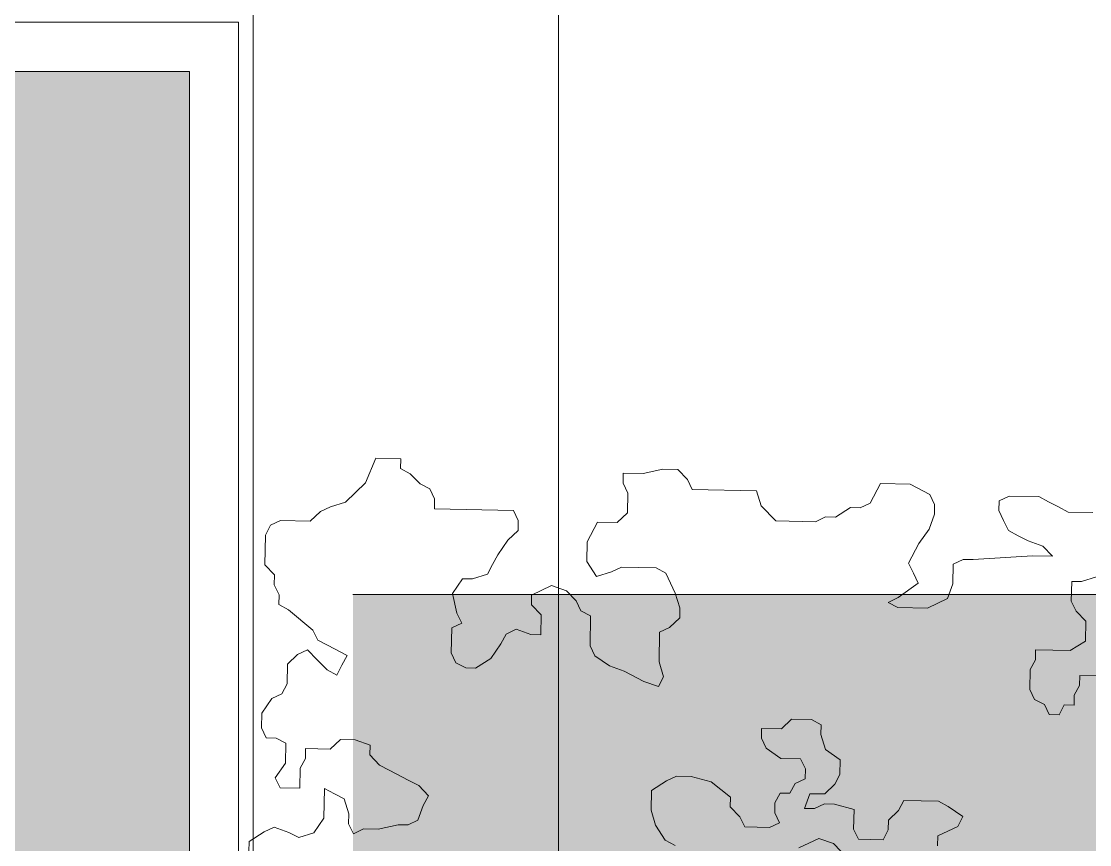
# Model space of a CAD drawing. Header units: metres. Extents: x -44 to 358, y -286 to 66.
# Drawn here: x 200.043 to 201.433, y 28.212 to 29.283 of the extents above; entities that cross this region are included whole.
import ezdxf

# ---------------------------------------------------------------- set-up
doc = ezdxf.new("R2010")
doc.units = ezdxf.units.M
doc.header["$LTSCALE"] = 0.3
for name, color, linetype, lineweight in [('arbustos', 95, 'Continuous', 0), ('EL0', 7, 'Continuous', 15), ('EL1', 150, 'Continuous', 13)]:
    doc.layers.add(name, color=color, linetype=linetype, lineweight=lineweight)
doc.layers.add('palmas', color=7, linetype='Continuous', lineweight=0, true_color=0x98b285)

# ---------------------------------------------------------------- blocks, each defined once
blk = doc.blocks.new('cay11')
at = {"layer": 'palmas'}
for points in [[(1584.3, 43.6), (1526.2, 14.5), (1482.5, 29), (1438.9, 72.6)], [(1177.3, 29), (1177.3, 0), (1148.2, -14.5), (1119.2, -29), (1104.6, -58.1), (1148.2, -87.1), (1177.3, -101.6), (1279.1, -101.6), (1293.6, -72.6), (1322.7, -43.6), (1322.7, -14.5), (1337.2, 14.5), (1409.9, 14.5), (1424.4, -14.5), (1424.4, -72.6), (1482.5, -87.1), (1511.6, -87.1), (1540.7, -72.6), (1569.8, -72.6), (1555.2, -116.2), (1511.6, -116.2), (1482.5, -145.2), (1468, -174.2), (1468, -217.8), (1511.6, -246.8), (1526.2, -290.4), (1526.2, -319.4), (1555.2, -334), (1613.4, -334), (1642.4, -304.9), (1700.6, -304.9), (1700.6, -275.9), (1686, -246.8), (1642.4, -217.8), (1584.3, -217.8), (1569.8, -188.8), (1569.8, -159.7), (1598.8, -145.2), (1613.4, -116.2), (1642.4, -116.2), (1657, -87.1), (1657, -58.1), (1642.4, -29), (1671.5, -14.5), (1744.2, -14.5), (1758.7, -43.6), (1787.8, -72.6), (1787.8, -101.6), (1845.9, -145.2), (1904.1, -159.7), (1947.7, -159.7), (1976.7, -145.2), (2020.3, -116.2), (2020.3, -58.1), (2005.8, -14.5), (1976.7, 29), (1947.7, 43.6)], [(3197.6, 87.1), (3197.6, 58.1), (3154, 29), (3125, 14.5), (3081.4, 29), (3052.3, 43.6), (3008.7, 29), (2979.6, -14.5), (2979.6, -101.6), (2950.6, -87.1), (2921.5, -72.6), (2907, -29), (2907, 0), (2892.4, 29), (2863.3, 14.5), (2819.7, 14.5), (2761.6, 0), (2732.5, 0), (2703.5, -14.5), (2688.9, -58.1), (2674.4, -87.1), (2703.5, -116.2), (2732.5, -130.7), (2790.7, -159.7), (2819.7, -174.2), (2848.8, -203.3), (2848.8, -232.3), (2892.4, -246.8), (2936, -246.8), (2965.1, -217.8), (3037.8, -217.8), (3037.8, -188.8), (3052.3, -159.7), (3052.3, -101.6), (3110.4, -101.6), (3125, -130.7), (3095.9, -174.2), (3095.9, -232.3), (3125, -246.8), (3154, -246.8), (3168.6, -275.9), (3168.6, -319.4), (3139.5, -363), (3110.4, -377.5), (3095.9, -406.6), (3095.9, -464.6), (3066.8, -493.7), (3037.8, -508.2), (3008.7, -479.2), (2979.6, -450.1), (2950.6, -435.6), (2936, -464.6), (2921.5, -493.7), (2979.6, -522.7), (3008.7, -537.2), (3023.2, -566.3), (3095.9, -624.4), (3125, -638.9), (3125, -667.9), (3139.5, -697), (3139.5, -726), (3168.6, -755), (3168.6, -842.2), (3154, -871.2), (3125, -885.7), (3037.8, -885.7), (3008.7, -914.8), (2979.6, -929.3), (2936, -943.8), (2877.9, -1001.9), (2848.8, -1074.5), (2776.1, -1074.5), (2776.1, -1045.4), (2747.1, -1030.9), (2718, -1001.9), (2688.9, -987.4), (2674.4, -958.3), (2674.4, -929.3), (2441.8, -929.3), (2427.3, -900.2), (2427.3, -871.2), (2456.4, -842.2), (2485.4, -798.6), (2500, -769.6), (2514.5, -740.5), (2558.1, -726), (2587.2, -726), (2616.3, -682.4), (2601.7, -624.4), (2587.2, -595.3), (2616.3, -580.8), (2616.3, -508.2), (2601.7, -479.2), (2572.7, -464.6), (2543.6, -464.6), (2500, -493.7), (2470.9, -537.2), (2456.4, -566.3), (2427.3, -580.8), (2383.7, -566.3), (2354.6, -566.3), (2354.6, -624.4), (2383.7, -653.4), (2383.7, -682.4), (2325.6, -711.5), (2282, -697), (2252.9, -667.9), (2238.4, -638.9), (2209.3, -624.4), (2209.3, -537.2), (2194.7, -508.2), (2151.1, -479.2), (2107.5, -464.6), (2049.4, -435.6), (2005.8, -421.1), (1991.3, -450.1), (2005.8, -493.7), (2005.8, -580.8), (1976.7, -595.3), (1947.7, -624.4), (1947.7, -653.4), (1962.2, -697), (1976.7, -726), (1991.3, -755), (2020.3, -769.6), (2122.1, -769.6), (2151.1, -755), (2194.7, -740.5), (2223.8, -784.1), (2223.8, -842.2), (2194.7, -900.2), (2136.6, -900.2), (2107.5, -929.3), (2107.5, -987.4), (2122.1, -1016.4), (2122.1, -1045.4), (2063.9, -1045.4), (2005.8, -1060), (1962.2, -1060), (1933.1, -1030.9), (1918.6, -1001.9), (1729.6, -1001.9), (1715.1, -958.3), (1671.5, -914.8), (1555.2, -914.8), (1526.2, -929.3), (1497.1, -929.3), (1453.5, -958.3), (1424.4, -958.3), (1395.3, -972.8), (1366.3, -1030.9), (1279.1, -1030.9), (1220.9, -1001.9), (1206.4, -972.8), (1206.4, -943.8), (1220.9, -900.2), (1250, -856.7), (1279.1, -798.6), (1264.5, -769.6), (1250, -740.5), (1308.1, -697), (1337.2, -682.4), (1308.1, -667.9), (1220.9, -667.9), (1162.8, -697), (1148.2, -740.5), (1148.2, -798.6), (1119.2, -813.1), (1090.1, -813.1), (915.7, -827.6), (857.6, -827.6), (886.6, -856.7), (930.2, -871.2), (959.3, -885.7), (988.4, -900.2), (1002.9, -929.3), (1017.4, -958.3), (1017.4, -987.4), (988.4, -1001.9), (901.2, -1001.9), (872.1, -987.4), (843, -972.8), (813.9, -958.3), (741.3, -958.3)], [(726.7, -769.6), (770.3, -755), (799.4, -755), (799.4, -697), (784.9, -667.9), (755.8, -638.9), (755.8, -580.8), (799.4, -551.8), (901.2, -551.8), (901.2, -522.7), (915.7, -493.7), (915.7, -435.6), (901.2, -406.6), (872.1, -392), (857.6, -363), (828.5, -363), (813.9, -392), (784.9, -392), (784.9, -421.1), (770.3, -450.1), (770.3, -479.2), (712.2, -479.2)]]:
    blk.add_lwpolyline(points, dxfattribs=at)

msp = doc.modelspace()

# ---------------------------------------------------------------- hatches: boundary and pattern name
at = {"layer": 'arbustos', "true_color": 0x9cad8a}
h = msp.add_hatch(dxfattribs=at)
h.set_pattern_fill('CROSS', color=253, scale=0.01, style=0)
h.set_pattern_definition([(0, (208.15036, 27.46216), (0.0635, 0.0635), [0.03175, -0.09525]), (90, (208.166237, 27.446283), (-0.0635, 0.0635), [0.03175, -0.09525])])
h.paths.add_polyline_path([(209.7670367, 28.5371576), (200.4743311, 28.5371576), (200.4743311, 25.9718491), (209.7670367, 25.9718491)])
at = {"layer": 'EL1', "transparency": 33554572}
h = msp.add_hatch(color=256, dxfattribs=at)
h.dxf.hatch_style = 1
h.set_gradient(color1=(202, 249, 252), color2=(229, 255, 255), tint=1, name='CYLINDER')
h.paths.add_polyline_path([(200.2615048, 29.2182153), (199.6275048, 29.2182153), (199.6275048, 27.1842153), (200.2615048, 27.1842153)])

# ---------------------------------------------------------------- linework, layer by layer
at = {"layer": 'arbustos', "color": 253, "true_color": 0x9cad8a}
msp.add_line((209.7670367, 28.5371576), (200.4743311, 28.5371576), dxfattribs=at)
at = {"layer": 'EL0'}
msp.add_line((200.7417742, 26.0012153), (200.7417742, 30.3012153), dxfattribs=at)
at = {"layer": 'EL1'}
for p, q in [((200.3445048, 29.3012153), (200.3445048, 27.1012153)), ((200.3445048, 27.1012153), (200.3445048, 29.3012153)), ((199.5635048, 29.2822153), (200.3255048, 29.2822153)), ((200.3255048, 29.2822153), (200.3255048, 27.1202153)), ((199.6275048, 29.2182153), (200.2615048, 29.2182153)), ((200.2615048, 29.2182153), (200.2615048, 27.1842153))]:
    msp.add_line(p, q, dxfattribs=at)

# ---------------------------------------------------------------- block references
at = {"layer": 'arbustos', "xscale": 0.0004434390308396143, "yscale": 0.0004434390308396143, "zscale": 0.0004434390308396143, "rotation": 178.815540635539}
msp.add_blockref('cay11', (201.7574086, 28.212176), dxfattribs=at)

doc.saveas('drawing.dxf')
